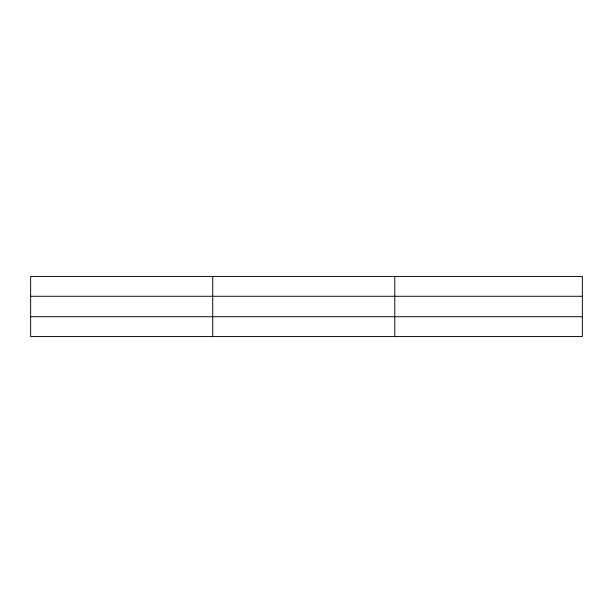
<?xml version="1.0" encoding="UTF-8"?>
<svg xmlns="http://www.w3.org/2000/svg" width="613" height="613" viewBox="0 0 613 613"><rect width="100%" height="100%" fill="white"/><g stroke="black" fill="none" stroke-linecap="round" stroke-linejoin="round"><path stroke-width="0.92" d="M394.772 276.432L394.772 336.568M582.35 316.722L582.35 336.568L30.65 336.568L30.65 276.432L582.35 276.432L582.35 316.722L30.65 316.722M30.65 296.278L582.35 296.278M212.711 276.432L212.711 336.568"/></g></svg>
